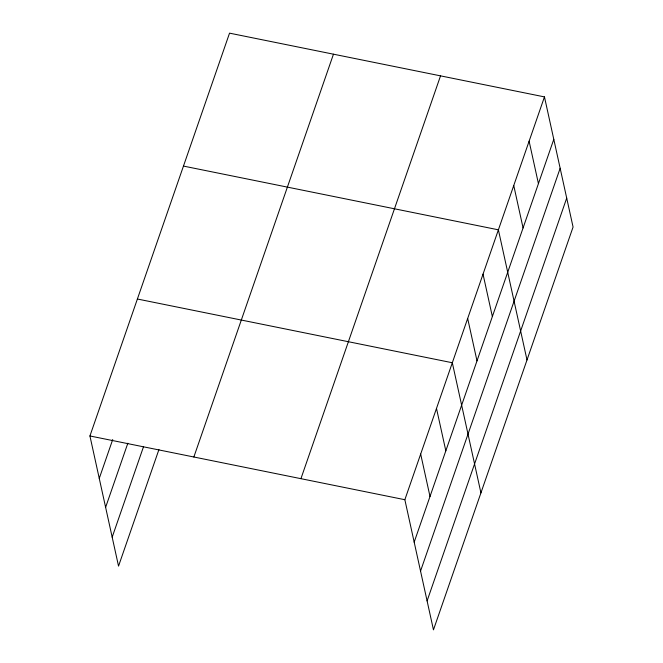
<?xml version="1.0" encoding="UTF-8"?>
<svg xmlns="http://www.w3.org/2000/svg" width="663" height="663" viewBox="0 0 663 663"><rect width="100%" height="100%" fill="white"/><g stroke="black" fill="none" stroke-linecap="round" stroke-linejoin="round"><path stroke-width="0.99" d="M158.938 449.547L118.536 566.103L89.928 435.964L229.539 33.15L544.464 96.897L573.072 227.036L433.461 629.85L404.853 499.711L544.464 96.897M99.259 478.396L112.718 439.544M105.616 507.344L127.835 443.232M112.18 537.163L143.481 446.829M193.853 457.006L333.464 54.184M300.927 478.678L440.539 75.855M414.176 542.143L553.787 139.329M420.541 571.083L560.152 168.269M427.096 600.91L566.708 198.088M183.469 166.082L498.385 229.821L527.002 359.959M137.39 299.013L452.315 362.752L480.932 492.891M89.928 435.964L404.853 499.711M529.107 141.202L538.431 183.634M513.75 185.516L523.074 227.948M483.029 274.134L492.36 316.566M467.672 318.447L477.004 360.879M436.494 408.408L445.826 450.84M420.673 454.056L430.005 496.488"/></g></svg>
